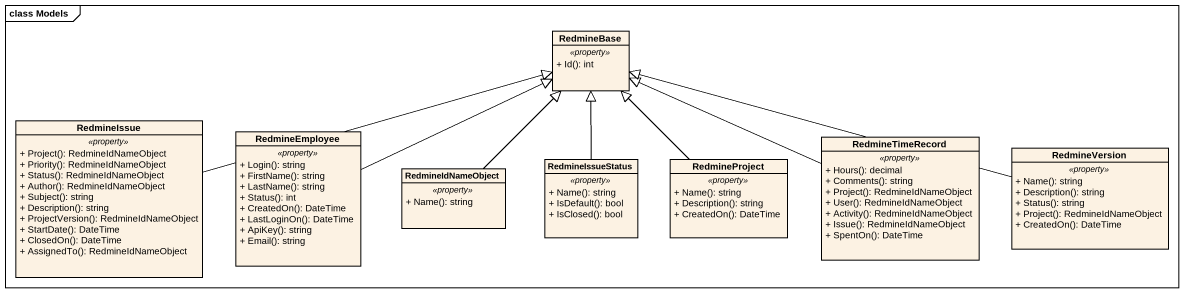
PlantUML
@startuml
mainframe class Models
hide circle
hide empty members
skinparam classAttributeIconSize 0
class RedmineBase {
  .. <<property>> ..
  + Id(): int
}
class RedmineIssue {
  .. <<property>> ..
  + Project(): RedmineIdNameObject
  + Priority(): RedmineIdNameObject
  + Status(): RedmineIdNameObject
  + Author(): RedmineIdNameObject
  + Subject(): string
  + Description(): string
  + ProjectVersion(): RedmineIdNameObject
  + StartDate(): DateTime
  + ClosedOn(): DateTime
  + AssignedTo(): RedmineIdNameObject
}
class RedmineEmployee {
  .. <<property>> ..
  + Login(): string
  + FirstName(): string
  + LastName(): string
  + Status(): int
  + CreatedOn(): DateTime
  + LastLoginOn(): DateTime
  + ApiKey(): string
  + Email(): string
}
class RedmineTimeRecord {
  .. <<property>> ..
  + Hours(): decimal
  + Comments(): string
  + Project(): RedmineIdNameObject
  + User(): RedmineIdNameObject
  + Activity(): RedmineIdNameObject
  + Issue(): RedmineIdNameObject
  + SpentOn(): DateTime
}
class RedmineIdNameObject {
  .. <<property>> ..
  + Name(): string
}
class RedmineIssueStatus {
  .. <<property>> ..
  + Name(): string
  + IsDefault(): bool
  + IsClosed(): bool
}
class RedmineProject {
  .. <<property>> ..
  + Name(): string
  + Description(): string
  + CreatedOn(): DateTime
}
class RedmineVersion {
  .. <<property>> ..
  + Name(): string
  + Description(): string
  + Status(): string
  + Project(): RedmineIdNameObject
  + CreatedOn(): DateTime
}
RedmineIssue -right-|> RedmineBase
RedmineEmployee -right-|> RedmineBase
RedmineTimeRecord -left-|> RedmineBase
RedmineIdNameObject -up-|> RedmineBase
RedmineIssueStatus -up-|> RedmineBase
RedmineProject -up-|> RedmineBase
RedmineVersion -left-|> RedmineBase
@enduml
